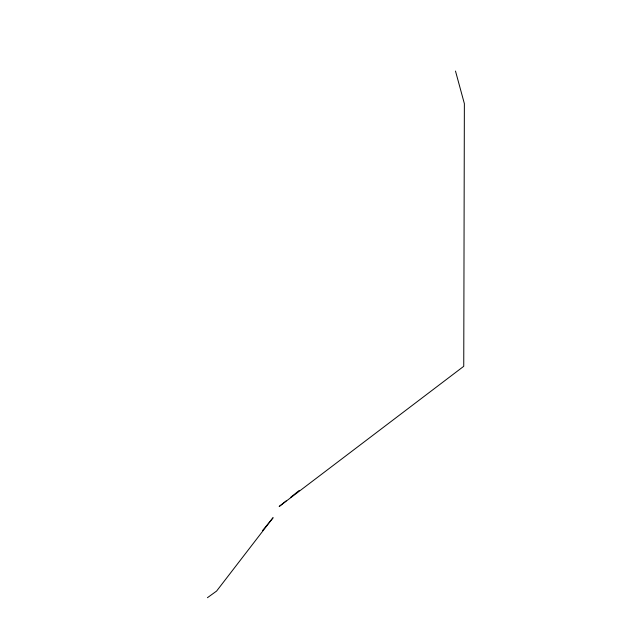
<?xml version="1.0" encoding="UTF-8"?>
<svg xmlns="http://www.w3.org/2000/svg" width="635" height="635" viewBox="0 0 635 635"><rect width="100%" height="100%" fill="white"/><g stroke="black" fill="none" stroke-linecap="round" stroke-linejoin="round"><path stroke-width="0.95" d="M262.477 530.638L273.113 517.676L216.583 591.074L207.415 597.71M286.139 500.92L279.17 506.492L463.748 366.3L464.368 103.632L455.486 71.049M290.782 497.205L299.299 490.395"/></g></svg>
